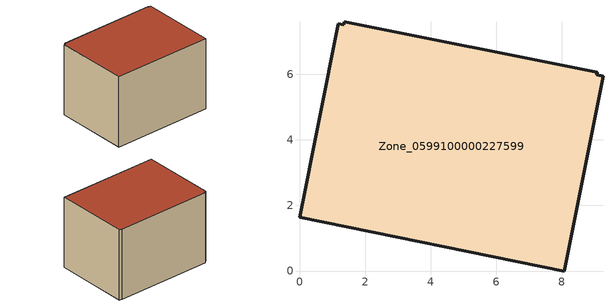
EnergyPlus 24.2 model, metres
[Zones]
Zone_0599100000227599
 floor ground (C_G): 1.18,7.54 1.35,7.5 1.37,7.6 9.07,6.06 9.06,5.99 9.26,5.95 8.07,0 0,1.64 z0
 wall outside (C_F): 9.07,6.06 1.37,7.6 1.35,7.5 1.18,7.54 0,1.64 8.07,0 9.26,5.95 9.06,5.99 9.07,6.06 z0:5.84
 roof outside (C_R): 9.06,5.99 9.07,6.06 1.37,7.6 1.35,7.5 1.18,7.54 0,1.64 8.07,0 9.26,5.95 z5.84
[BUILDING]
Pand.0599100000227599: North Axis=0; Terrain=City; Loads Convergence Tolerance Value=0.04; Temperature Convergence Tolerance Value=0.4; Solar Distribution=FullExterior; Maximum Number of Warmup Days=25; Minimum Number of Warmup Days=1
[Site:Location]
Rotterdam.The.Hague.AP_ZH_NLD Design_Conditions: Latitude=51.96; Longitude=4.45; Time Zone=1; Elevation=-4.5
[SITE:GROUNDTEMPERATURE:BUILDINGSURFACE]
18, 18, 18, 18, 18, 18, 18, 18, 18, 18, 18, 18
[MATERIAL] Thermal Absorptance=0.9; Solar Absorptance=0.7; Visible Absorptance=0.7
Name | Roughness | Thickness | Conductivity | Density | Specific Heat
G.TC.1965-1974 | MediumSmooth | 0.15 | 0.882353 | 540 | 1210
F.TC.1965-1974 | Rough | 0.3 | 0.697674 | 1920 | 840
R.TC.1965-1974 | MediumRough | 0.2 | 0.232558 | 1500 | 1000
[CONSTRUCTION]
C_G: G.TC.1965-1974
C_F: F.TC.1965-1974
C_R: R.TC.1965-1974
[ZONE]
Zone_0599100000227599: Type=1; Multiplier=1; Ceiling Height=Autocalculate; Volume=Autocalculate; Floor Area=autocalculate; Part of Total Floor Area=Yes
[ZONEINFILTRATION:DESIGNFLOWRATE]
Infil_Zone_0599100000227599: Zone or ZoneList or Space or SpaceList=Zone_0599100000227599; Schedule=AlwaysOn; Design Flow Rate Calculation Method=Flow/Area; Flow Rate per Floor Area=0.003; Constant Term Coefficient=1; Temperature Term Coefficient=0; Velocity Term Coefficient=0; Velocity Squared Term Coefficient=0
[HVACTEMPLATE:ZONE:IDEALLOADSAIRSYSTEM]
Zone_0599100000227599: Maximum Heating Supply Air Temperature=50; Minimum Cooling Supply Air Temperature=13; Maximum Heating Supply Air Humidity Ratio=0.0156; Minimum Cooling Supply Air Humidity Ratio=0.0077; Heating Limit=NoLimit; Cooling Limit=NoLimit; Dehumidification Control Type=ConstantSensibleHeatRatio; Cooling Sensible Heat Ratio=0.7; Dehumidification Setpoint=60; Humidification Control Type=None; Humidification Setpoint=30; Outdoor Air Method=None; Outdoor Air Flow Rate per Person=0.00944; Outdoor Air Flow Rate per Zone Floor Area=0; Outdoor Air Flow Rate per Zone=0; Demand Controlled Ventilation Type=None; Outdoor Air Economizer Type=NoEconomizer; Heat Recovery Type=None; Sensible Heat Recovery Effectiveness=0.7; Latent Heat Recovery Effectiveness=0.65
[ZONECONTROL:THERMOSTAT]
ThermostatControl_Zone_0599100000227599: Zone or ZoneList=Zone_0599100000227599; Control Type Schedule=DualSetpointControlType; Control 1=Thermostat_Zone_0599100000227599; Temperature Difference Between Cutout And Setpoint=0
[THERMOSTATSETPOINT:DUALSETPOINT]
Thermostat_Zone_0599100000227599: Heating Setpoint Temperature Schedule=HeatingSetpoint_Zone_0599100000227599; Cooling Setpoint Temperature Schedule=CoolingSetpoint_Zone_0599100000227599
[SCHEDULE:COMPACT]
HeatingSetpoint_Zone_0599100000227599: Through: 12/31, For: AllDays, Until: 24:00, 21
CoolingSetpoint_Zone_0599100000227599: Through: 12/31, For: AllDays, Until: 24:00, 24
DualSetpointControlType: Through: 12/31, For: AllDays, Until: 24:00, 4
AlwaysOn: Through: 12/31, For: AllDays, Until: 24:00, 1
